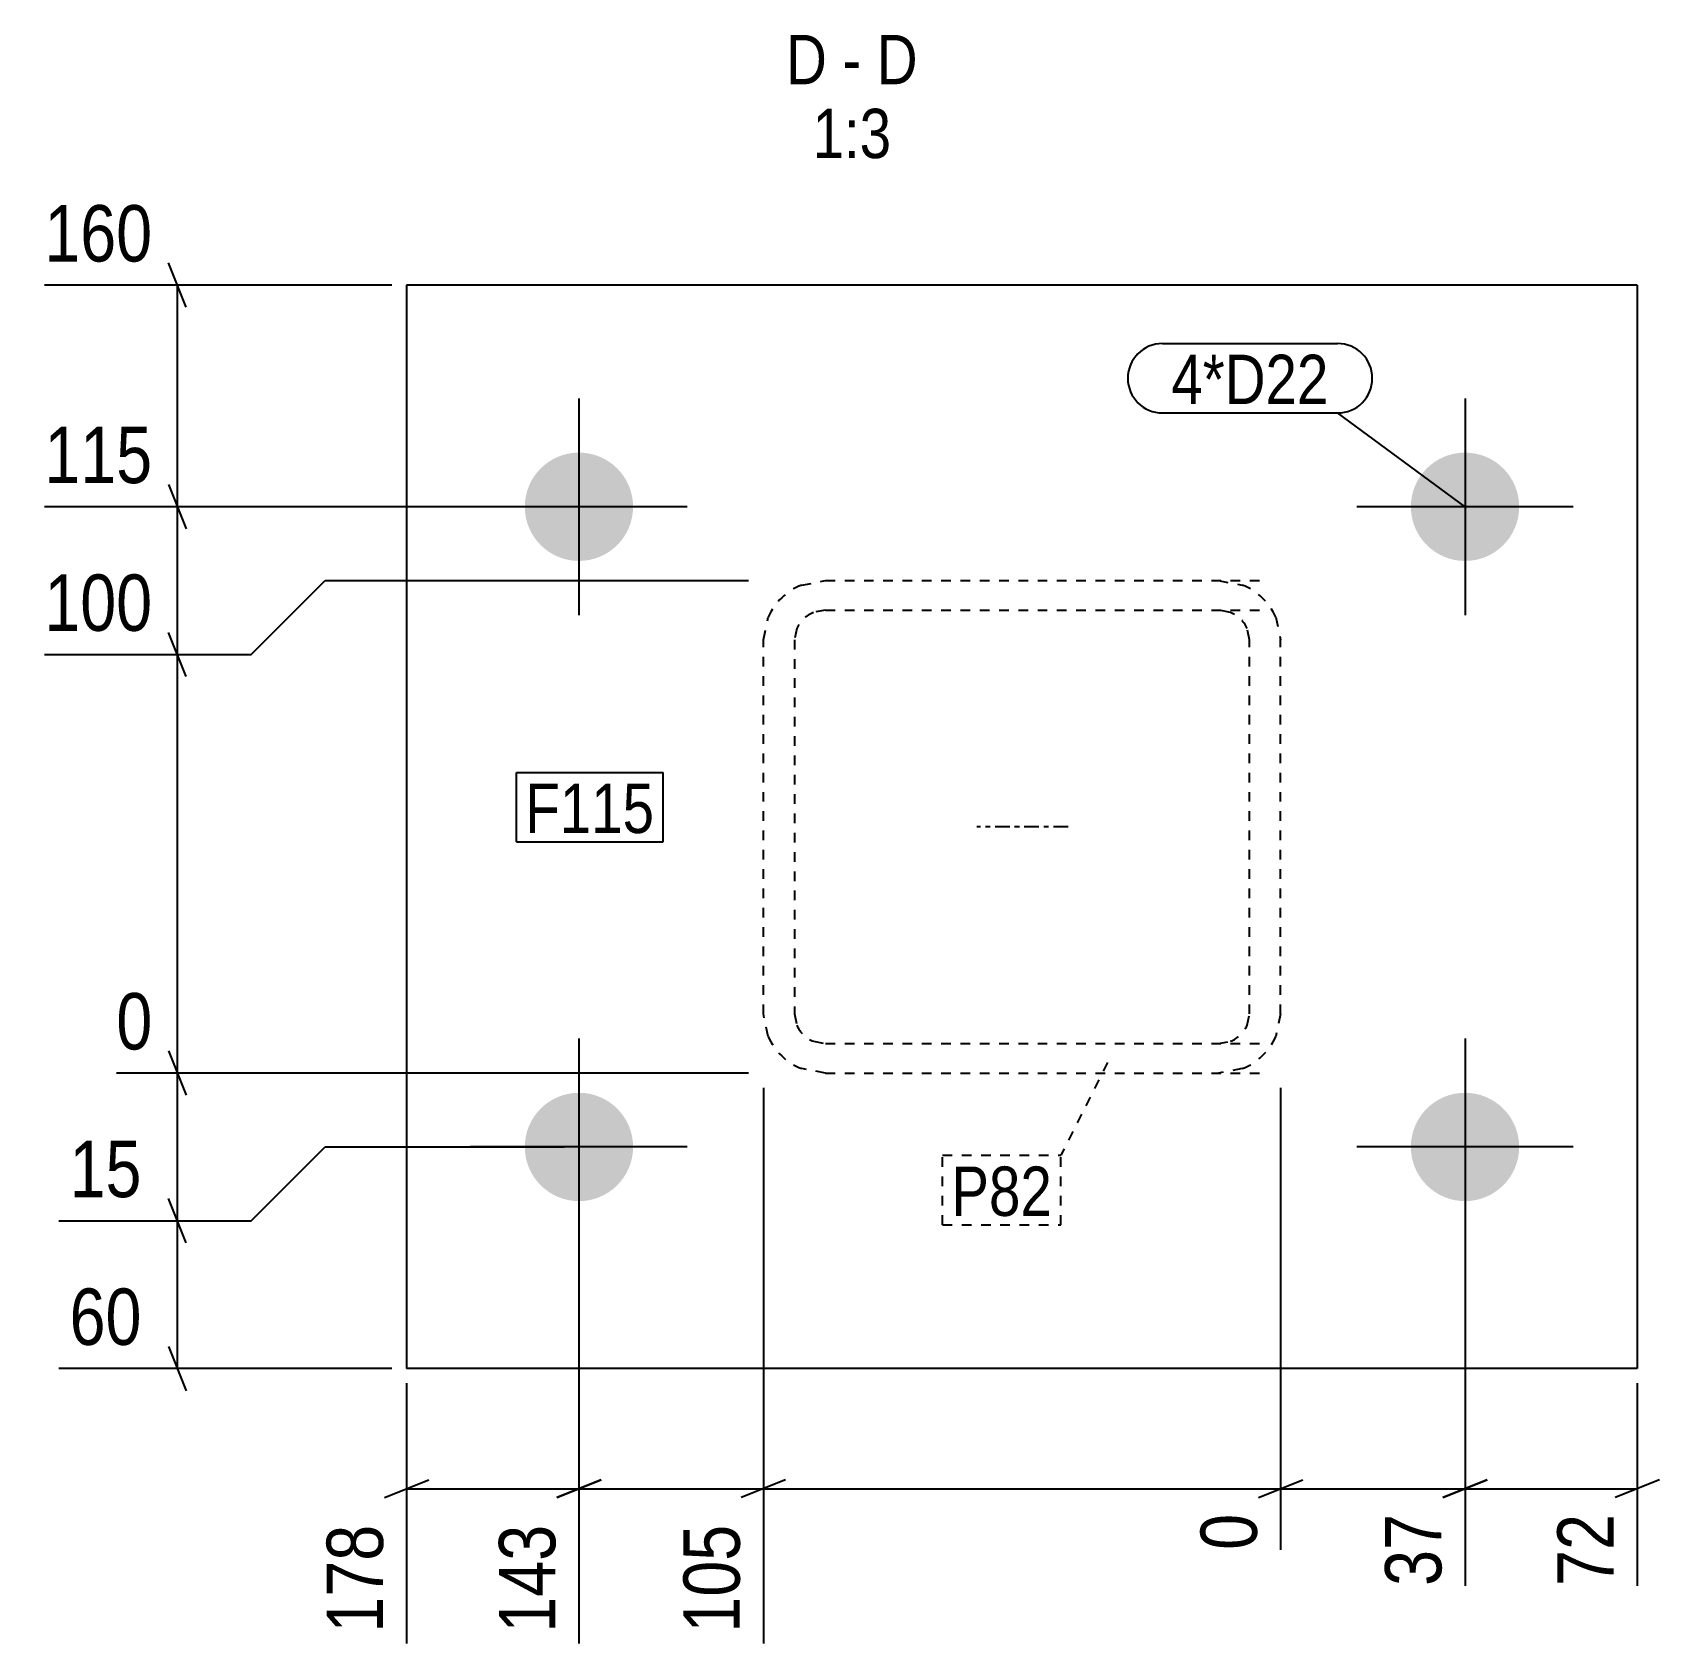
# Model space of a CAD drawing. Header units: millimetres. Extents: x 23 to 43451, y 3 to 765.
# Drawn here: x 43120.3 to 43450.8, y 7 to 334.3 of the extents above; entities that cross this region are included whole.
import ezdxf

# ---------------------------------------------------------------- set-up
doc = ezdxf.new("R2010")
doc.units = ezdxf.units.MM
doc.linetypes.add('DXK_LINE_DOT2', pattern=[3.9198, 1.9599, -1.9599])
doc.linetypes.add('DXK_LINE_DOT3', pattern=[5.9187, 2.979, -0.9799, 0.9799, -0.9799])
for name, color, linetype in [('MÅLSÆTNING', 7, 'Continuous'), ('STÅL', 7, 'Continuous'), ('TEKST', 7, 'Continuous')]:
    doc.layers.add(name, color=color, linetype=linetype)
doc.styles.add('Arial Narrow', font='ARIALN.TTF', dxfattribs={"height": 0.2})

msp = doc.modelspace()

# ---------------------------------------------------------------- hatches: boundary and pattern name
at = {"layer": 'STÅL', "linetype": 'Continuous'}
for points in [[(43231.33, 227.01, -1), (43231.33, 249.01, -1)], [(43411.33, 227.01, -1), (43411.33, 249.01, -1)], [(43231.33, 97.01, -1), (43231.33, 119.01, -1)], [(43411.33, 97.01, -1), (43411.33, 119.01, -1)]]:
    msp.add_hatch(color=4, dxfattribs=at).paths.add_polyline_path(points)

# ---------------------------------------------------------------- linework, layer by layer
at = {"layer": 'MÅLSÆTNING', "color": 7, "linetype": 'Continuous'}
for p, q in [((43151.57, 278.51), (43147.97, 287.51)), ((43193.33, 283.01), (43122.73, 283.01)), ((43149.77, 238.01), (43149.77, 283.01)), ((43147.97, 242.51), (43151.57, 233.51)), ((43228.33, 238.01), (43122.73, 238.01)), ((43228.33, 238.01), (43122.73, 238.01)), ((43149.77, 208.01), (43149.77, 238.01)), ((43164.77, 208.01), (43179.77, 223.01)), ((43164.77, 208.01), (43179.77, 223.01)), ((43179.77, 223.01), (43265.8, 223.01)), ((43179.77, 223.01), (43265.8, 223.01)), ((43151.57, 203.51), (43147.97, 212.51)), ((43151.57, 203.51), (43147.97, 212.51)), ((43122.73, 208.01), (43164.77, 208.01)), ((43122.73, 208.01), (43164.77, 208.01)), ((43149.77, 123.01), (43149.77, 208.01)), ((43147.97, 127.51), (43151.57, 118.51)), ((43147.97, 127.51), (43151.57, 118.51)), ((43265.8, 123.01), (43137.36, 123.01)), ((43265.8, 123.01), (43137.36, 123.01)), ((43149.77, 93.01), (43149.77, 123.01)), ((43268.8, 120.01), (43268.8, 7.2)), ((43268.8, 120.01), (43268.8, 7.2)), ((43373.86, 120.01), (43373.86, 26.2)), ((43373.86, 120.01), (43373.86, 26.2)), ((43164.77, 93.01), (43179.77, 108.01)), ((43164.77, 93.01), (43179.77, 108.01)), ((43179.77, 108.01), (43228.33, 108.01)), ((43179.77, 108.01), (43228.33, 108.01)), ((43231.33, 105.01), (43231.33, 7.2)), ((43231.33, 105.01), (43231.33, 7.2)), ((43411.33, 105.01), (43411.33, 18.88)), ((43411.33, 105.01), (43411.33, 18.88)), ((43151.57, 88.51), (43147.97, 97.51)), ((43151.57, 88.51), (43147.97, 97.51)), ((43125.67, 93.01), (43164.77, 93.01)), ((43125.67, 93.01), (43164.77, 93.01)), ((43149.77, 63.01), (43149.77, 93.01)), ((43147.97, 67.51), (43151.57, 58.51)), ((43193.33, 63.01), (43125.67, 63.01)), ((43196.33, 60.01), (43196.33, 7.2)), ((43446.33, 60.01), (43446.33, 18.88)), ((43191.83, 36.81), (43200.83, 40.41)), ((43226.83, 36.81), (43235.83, 40.41)), ((43235.83, 40.41), (43226.83, 36.81)), ((43273.3, 40.41), (43264.3, 36.81)), ((43273.3, 40.41), (43264.3, 36.81)), ((43369.36, 36.81), (43378.36, 40.41)), ((43369.36, 36.81), (43378.36, 40.41)), ((43406.83, 36.81), (43415.83, 40.41)), ((43415.83, 40.41), (43406.83, 36.81)), ((43450.83, 40.41), (43441.83, 36.81)), ((43196.33, 38.61), (43231.33, 38.61)), ((43231.33, 38.61), (43268.8, 38.61)), ((43268.8, 38.61), (43373.86, 38.61)), ((43373.86, 38.61), (43411.33, 38.61)), ((43411.33, 38.61), (43446.33, 38.61))]:
    msp.add_line(p, q, dxfattribs=at)
at = {"layer": 'STÅL', "color": 2, "linetype": 'Continuous'}
for p, q in [((43446.33, 283.01), (43196.33, 283.01)), ((43196.33, 283.01), (43196.33, 63.01)), ((43446.33, 283.01), (43446.33, 63.01)), ((43446.33, 63.01), (43196.33, 63.01))]:
    msp.add_line(p, q, dxfattribs=at)
at = {"layer": 'STÅL', "color": 4, "linetype": 'Continuous'}
for p, q in [((43231.33, 260.01), (43231.33, 216.01)), ((43411.33, 260.01), (43411.33, 216.01)), ((43253.33, 238.01), (43209.33, 238.01)), ((43433.33, 238.01), (43389.33, 238.01)), ((43231.33, 130.01), (43231.33, 86.01)), ((43411.33, 130.01), (43411.33, 86.01)), ((43253.33, 108.01), (43209.33, 108.01)), ((43433.33, 108.01), (43389.33, 108.01))]:
    msp.add_line(p, q, dxfattribs=at)
at = {"layer": 'STÅL', "color": 7, "linetype": 'DXK_LINE_DOT2'}
for p, q in [((43276.58, 222.09), (43281.4, 223.01)), ((43281.4, 223.01), (43370.6, 223.01)), ((43361.25, 223.01), (43366.08, 222.09)), ((43268.8, 211.01), (43269.76, 215.6)), ((43281.4, 217.01), (43278.99, 216.55)), ((43281.4, 217.01), (43370.6, 217.01)), ((43363.66, 216.55), (43361.25, 217.01)), ((43372.9, 215.6), (43373.86, 211.01)), ((43275.58, 213.3), (43275.1, 211.01)), ((43367.56, 211.01), (43367.08, 213.3)), ((43268.8, 135.01), (43268.8, 211.01)), ((43275.1, 211.01), (43275.1, 135.01)), ((43367.56, 135.01), (43367.56, 211.01)), ((43373.86, 135.01), (43373.86, 211.01)), ((43269.76, 130.41), (43268.8, 135.01)), ((43275.1, 135.01), (43275.58, 132.71)), ((43367.08, 132.71), (43367.56, 135.01)), ((43373.86, 135.01), (43372.9, 130.41)), ((43278.99, 129.46), (43281.4, 129.01)), ((43281.4, 129.01), (43370.6, 129.01)), ((43361.25, 129.01), (43363.66, 129.46)), ((43281.4, 123.01), (43276.58, 123.92)), ((43281.4, 123.01), (43370.6, 123.01)), ((43366.08, 123.92), (43361.25, 123.01))]:
    msp.add_line(p, q, dxfattribs=at)
at = {"layer": 'STÅL', "color": 7, "linetype": 'DXK_LINE_DOT3'}
msp.add_line((43330.68, 173.01), (43312.13, 173.01), dxfattribs=at)
at = {"layer": 'STÅL', "color": 7, "linetype": 'DXK_LINE_DOT2'}
for centre, radius, start, end in [((43281.02, 210.6), 12.32, 111.1108, 156.0615), ((43361.64, 210.6), 12.32, 23.9385, 68.8892), ((43281.21, 210.8), 6.16, 111.1108, 156.0615), ((43361.44, 210.8), 6.16, 23.9385, 68.8892), ((43281.21, 135.21), 6.16, 203.9385, 248.8892), ((43361.44, 135.21), 6.16, 291.1108, 336.0615), ((43281.02, 135.41), 12.32, 203.9385, 248.8892), ((43361.64, 135.41), 12.32, 291.1108, 336.0615)]:
    msp.add_arc(centre, radius, start, end, dxfattribs=at)
at = {"layer": 'TEKST', "color": 7, "linetype": 'Continuous'}
for p, q in [((43349.87, 271.16), (43385.45, 271.16)), ((43349.87, 257.06), (43385.45, 257.06)), ((43411.33, 238.01), (43385.45, 257.06)), ((43218.62, 184.06), (43248.44, 184.06)), ((43218.62, 169.96), (43218.62, 184.06)), ((43248.44, 169.96), (43248.44, 184.06)), ((43218.62, 169.96), (43248.44, 169.96))]:
    msp.add_line(p, q, dxfattribs=at)
at = {"layer": 'TEKST', "color": 7, "linetype": 'DXK_LINE_DOT2'}
for p, q in [((43338.73, 125.14), (43329.23, 106.31)), ((43305.17, 106.31), (43329.23, 106.31)), ((43305.17, 92.21), (43305.17, 106.31)), ((43329.23, 92.21), (43329.23, 106.31)), ((43305.17, 92.21), (43329.23, 92.21))]:
    msp.add_line(p, q, dxfattribs=at)
at = {"layer": 'TEKST', "color": 7, "linetype": 'Continuous'}
for centre, start, end in [((43349.87, 264.11), 90, 270), ((43385.45, 264.11), 270, 90)]:
    msp.add_arc(centre, 7.05, start, end, dxfattribs=at)

# ---------------------------------------------------------------- wipeouts: each hides what was drawn before it
at = {"color": 0, "linetype": 'Continuous'}
for points, layer in [([(43144.88, 95.41), (43144.88, 112.21), (43125.46, 112.21), (43125.46, 95.41)], 'MÅLSÆTNING'), ([(43144.88, 65.41), (43144.88, 82.21), (43125.46, 82.21), (43125.46, 65.41)], 'MÅLSÆTNING'), ([(43193.93, 33.72), (43177.13, 33.72), (43177.13, 6.99), (43193.93, 6.99)], 'MÅLSÆTNING'), ([(43228.93, 33.72), (43212.13, 33.72), (43212.13, 6.99), (43228.93, 6.99)], 'MÅLSÆTNING'), ([(43266.4, 33.72), (43249.6, 33.72), (43249.6, 6.99), (43266.4, 6.99)], 'MÅLSÆTNING'), ([(43281.72, 323.81), (43281.72, 334.31), (43273.41, 334.31), (43273.41, 323.81)], 'TEKST'), ([(43288.69, 323.81), (43288.69, 334.31), (43284.87, 334.31), (43284.87, 323.81)], 'TEKST'), ([(43300.15, 323.81), (43300.15, 334.31), (43291.84, 334.31), (43291.84, 323.81)], 'TEKST'), ([(43294.78, 308.81), (43294.78, 319.31), (43278.78, 319.31), (43278.78, 308.81)], 'TEKST')]:
    msp.add_wipeout(points, dxfattribs=at).dxf.layer = layer
at = {"color": 0}
for points in [[(43383.65, 258.86), (43383.65, 269.36), (43351.67, 269.36), (43351.67, 258.86)], [(43246.64, 171.76), (43246.64, 182.26), (43220.42, 182.26), (43220.42, 171.76)], [(43327.43, 94.01), (43327.43, 104.51), (43306.97, 104.51), (43306.97, 94.01)]]:
    msp.add_wipeout(points, dxfattribs=at).dxf.layer = 'TEKST'

# ---------------------------------------------------------------- next in the draw order: texts
at = {"layer": 'MÅLSÆTNING', "color": 3, "linetype": 'Continuous', "style": 'Arial Narrow'}
for s, p in [('15', (43127.86, 97.81)), ('60', (43127.86, 67.81))]:
    msp.add_text(s, height=11.453, dxfattribs=at).set_placement(p)
for s, p in [('178', (43191.53, 9.39)), ('143', (43226.53, 9.39)), ('105', (43264, 9.39))]:
    msp.add_text(s, height=11.453, rotation=90.0002, dxfattribs=at).set_placement(p)
at = {"layer": 'TEKST', "color": 3, "linetype": 'Continuous', "style": 'Arial Narrow'}
for s, height, p in [('D', 10.02, (43273.41, 323.81)), ('D', 10.02, (43291.84, 323.81)), ('-', 10.02, (43284.87, 323.81)), ('1:3', 10.021, (43278.78, 308.81))]:
    msp.add_text(s, height=height, dxfattribs=at).set_placement(p)

# ---------------------------------------------------------------- next in the draw order: wipeouts: each hides what was drawn before it
at = {"color": 0, "linetype": 'Continuous'}
for points in [[(43147.07, 285.41), (43147.07, 302.21), (43120.33, 302.21), (43120.33, 285.41)], [(43147.07, 240.41), (43147.07, 257.21), (43120.33, 257.21), (43120.33, 240.41)], [(43147.07, 210.41), (43147.07, 227.21), (43120.33, 227.21), (43120.33, 210.41)], [(43147.07, 125.41), (43147.07, 142.21), (43134.96, 142.21), (43134.96, 125.41)], [(43371.46, 35.91), (43354.66, 35.91), (43354.66, 23.8), (43371.46, 23.8)], [(43408.93, 35.91), (43392.13, 35.91), (43392.13, 16.48), (43408.93, 16.48)], [(43443.93, 35.91), (43427.13, 35.91), (43427.13, 16.48), (43443.93, 16.48)]]:
    msp.add_wipeout(points, dxfattribs=at).dxf.layer = 'MÅLSÆTNING'
at = {"color": 0}
for points in [[(43383.65, 258.86), (43383.65, 269.36), (43351.67, 269.36), (43351.67, 258.86)], [(43246.64, 171.76), (43246.64, 182.26), (43220.42, 182.26), (43220.42, 171.76)], [(43327.43, 94.01), (43327.43, 104.51), (43306.97, 104.51), (43306.97, 94.01)]]:
    msp.add_wipeout(points, dxfattribs=at).dxf.layer = 'TEKST'

# ---------------------------------------------------------------- next in the draw order: linework, layer by layer
at = {"layer": 'MÅLSÆTNING', "color": 7, "linetype": 'Continuous'}
msp.add_line((43147.97, 242.51), (43151.57, 233.51), dxfattribs=at)

# ---------------------------------------------------------------- next in the draw order: texts
at = {"layer": 'MÅLSÆTNING', "color": 3, "linetype": 'Continuous', "style": 'Arial Narrow'}
for s, height, p in [('160', 11.453, (43122.73, 287.81)), ('115', 11.453, (43122.73, 242.81)), ('100', 11.453, (43122.73, 212.81)), ('0', 11.45, (43137.36, 127.81))]:
    msp.add_text(s, height=height, dxfattribs=at).set_placement(p)
for s, height, p in [('0', 11.45, (43369.06, 26.2)), ('37', 11.453, (43406.53, 18.88)), ('72', 11.453, (43441.53, 18.88))]:
    msp.add_text(s, height=height, rotation=90.0002, dxfattribs=at).set_placement(p)
at = {"layer": 'TEKST', "color": 3, "style": 'Arial Narrow'}
for s, p in [('4*D22', (43351.67, 258.86)), ('F115', (43220.42, 171.76)), ('P82', (43306.97, 94.01))]:
    msp.add_text(s, height=10.021, dxfattribs=at).set_placement(p)

doc.saveas('drawing.dxf')
